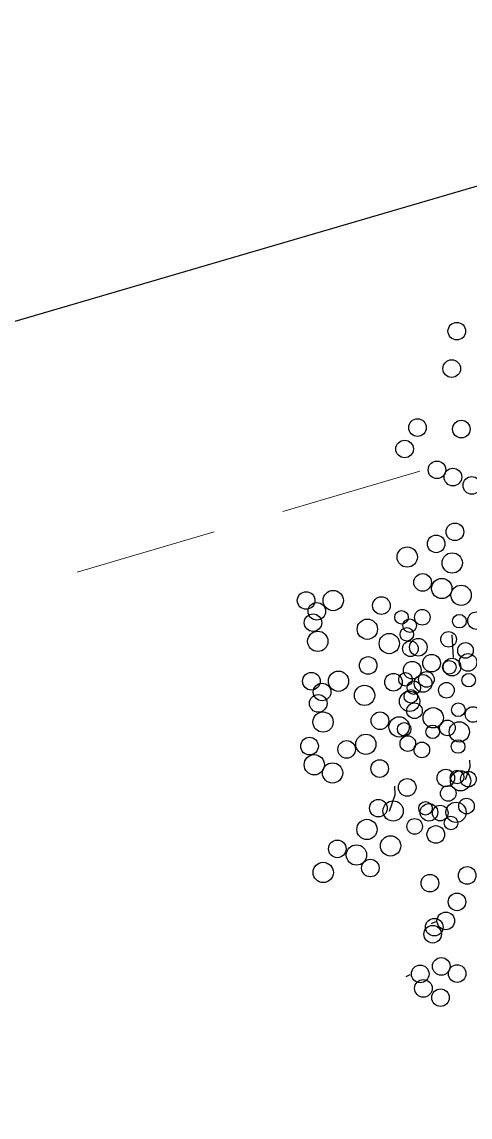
# Model space of a CAD drawing. Header units: millimetres. Extents: x 441156 to 441876, y 4514765 to 4515211.
# Drawn here: x 441541.059 to 441541.844, y 4514832.153 to 4514834.07 of the extents above; entities that cross this region are included whole.
import ezdxf

# ---------------------------------------------------------------- set-up
doc = ezdxf.new("R2010")
doc.units = ezdxf.units.MM
doc.linetypes.add('HIDDEN', pattern=[0.375, 0.25, -0.125])
doc.layers.add('01_piscinas', color=254, linetype='Continuous')
doc.layers.add('INGIN ELECTRICIDAD ALUMBRADO', color=120, linetype='HIDDEN')

msp = doc.modelspace()

# ---------------------------------------------------------------- linework, layer by layer
at = {"layer": '01_piscinas'}
for p, q in [((441541.81177996, 4514832.99722572, 0.00000053), (441541.81385348, 4514832.95721861, 0.00000053)), ((441541.78274659, 4514832.49480348, 0.00000053), (441541.77559982, 4514832.4912273, 0.00000053)), ((441541.73795052, 4514832.40201006, 0.00000053), (441541.73080375, 4514832.39843388, 0.00000053))]:
    msp.add_line(p, q, dxfattribs=at)
at = {"layer": '01_piscinas', "elevation": 0.00000131}
msp.add_lwpolyline([(441557.5049643, 4514838.18205059, 0.0043910674), (441556.38838252, 4514837.93181474, 0.0001087055), (441556.3618992, 4514837.92562941, 0.0002530211), (441556.34704519, 4514837.92213834, 0.0023223363), (441555.76010739, 4514837.78191859, 0.0021175107), (441555.22455715, 4514837.64893041, -0.0058002285), (441547.15515738, 4514835.33186317), (441541.98895624, 4514833.82109643), (441541.9460533, 4514833.8085502), (441538.87507639, 4514832.91049578), (441532.94987302, 4514831.15983481)], format="xyb", dxfattribs=at)
at = {"layer": '01_piscinas', "elevation": 0.00000053}
for points in [[(441541.83575456, 4514832.74417289), (441541.84360265, 4514832.76621494), (441541.84360265, 4514832.76621494), (441541.8430496, 4514832.77779801)], [(441541.70238022, 4514832.68845059), (441541.71258274, 4514832.71710527), (441541.71258274, 4514832.71710527), (441541.71186378, 4514832.73216326)]]:
    msp.add_lwpolyline(points, dxfattribs=at)
at = {"layer": '01_piscinas'}
for centre, radius in [((441541.8202854, 4514833.52844917, 0.00000053), 0.01541533), ((441541.81143376, 4514833.46291931, 0.00000053), 0.01541533), ((441541.75148894, 4514833.3596961, 0.00000053), 0.01541533), ((441541.82820655, 4514833.35704014, 0.00000053), 0.01541533), ((441541.72891369, 4514833.32228034, 0.00000053), 0.01541533), ((441541.78558217, 4514833.28580474, 0.00000053), 0.01541533), ((441541.81348202, 4514833.27317979, 0.00000053), 0.01541533), ((441541.84665271, 4514833.25852815, 0.00000053), 0.01541533), ((441541.81700703, 4514833.17733532, 0.00000053), 0.01541533), ((441541.78416176, 4514833.15623572, 0.00000053), 0.01541533), ((441541.73348413, 4514833.13320923, 0.00000053), 0.01775907), ((441541.81235491, 4514833.12276878, 0.00000053), 0.01775907), ((441541.76040897, 4514833.08884647, 0.00000053), 0.01541533), ((441541.79396868, 4514833.07812082, 0.00000053), 0.01775907), ((441541.82789345, 4514833.06626525, 0.00000053), 0.01775907), ((441541.5564281, 4514833.05709165, 0.00000053), 0.01541533), ((441541.60387629, 4514833.05704699, 0.00000053), 0.01775907), ((441541.68830548, 4514833.04816977, 0.00000053), 0.01541533), ((441541.57516429, 4514833.03818828, 0.00000053), 0.01541533), ((441541.56843573, 4514833.01832414, 0.00000053), 0.01541533), ((441541.66365178, 4514833.00691547, 0.00000053), 0.01775907), ((441541.7234837, 4514833.02774293, 0.00000053), 0.01185795), ((441541.73789615, 4514833.01320188, 0.00000053), 0.01185795), ((441541.7599823, 4514833.02770858, 0.00000053), 0.01366082), ((441541.82492784, 4514833.02087995, 0.00000053), 0.01185795), ((441541.85481829, 4514833.02190249, 0.00000053), 0.01541533), ((441541.57680328, 4514832.98566425, 0.00000053), 0.01775907), ((441541.73272033, 4514832.99792177, 0.00000053), 0.01185795), ((441541.70209683, 4514832.98181417, 0.00000053), 0.01775907), ((441541.73915691, 4514832.97279878, 0.00000053), 0.01366082), ((441541.75300154, 4514832.97527626, 0.00000053), 0.01541533), ((441541.80596345, 4514832.98914587, 0.00000053), 0.01366082), ((441541.83553657, 4514832.96983717, 0.00000053), 0.01366082), ((441541.66512968, 4514832.94343291, 0.00000053), 0.01541533), ((441541.74229205, 4514832.93522985, 0.00000053), 0.01541533), ((441541.77615, 4514832.94750786, 0.00000053), 0.01541533), ((441541.8071003, 4514832.94031313, 0.00000053), 0.01185795), ((441541.81194626, 4514832.94066761, 0.00000053), 0.01541533), ((441541.84000522, 4514832.94884951, 0.00000053), 0.01541533), ((441541.56565792, 4514832.9158736, 0.00000053), 0.01541533), ((441541.6131061, 4514832.91582894, 0.00000053), 0.01775907), ((441541.70944678, 4514832.91413024, 0.00000053), 0.01541533), ((441541.73058356, 4514832.91911367, 0.00000053), 0.01185795), ((441541.76122165, 4514832.9120407, 0.00000053), 0.01541533), ((441541.76708216, 4514832.91907931, 0.00000053), 0.01366082), ((441541.84119037, 4514832.91777262, 0.00000053), 0.01185795), ((441541.58439411, 4514832.89697024, 0.00000053), 0.01541533), ((441541.65876915, 4514832.89110376, 0.00000053), 0.01775907), ((441541.74499601, 4514832.90457261, 0.00000053), 0.01185795), ((441541.80220758, 4514832.90005994, 0.00000053), 0.01366082), ((441541.57766555, 4514832.87710609, 0.00000053), 0.01541533), ((441541.73763993, 4514832.8806633, 0.00000053), 0.01775907), ((441541.73982019, 4514832.8892925, 0.00000053), 0.01185795), ((441541.74625677, 4514832.86416952, 0.00000053), 0.01366082), ((441541.77903859, 4514832.85192643, 0.00000053), 0.01775907), ((441541.822919, 4514832.86593474, 0.00000053), 0.01185795), ((441541.84873416, 4514832.85768424, 0.00000053), 0.01366082), ((441541.5860331, 4514832.84444621, 0.00000053), 0.01775907), ((441541.68569399, 4514832.846741, 0.00000053), 0.01541533), ((441541.7192537, 4514832.83601535, 0.00000053), 0.01775907), ((441541.72809545, 4514832.8317708, 0.00000053), 0.01185795), ((441541.77805822, 4514832.82735455, 0.00000053), 0.01185795), ((441541.80395461, 4514832.83420066, 0.00000053), 0.01366082), ((441541.82470163, 4514832.82720125, 0.00000053), 0.01775907), ((441541.56242338, 4514832.80232788, 0.00000053), 0.01541533), ((441541.62737497, 4514832.79658675, 0.00000053), 0.01541533), ((441541.66104028, 4514832.8054867, 0.00000053), 0.01775907), ((441541.73453203, 4514832.80664781, 0.00000053), 0.01366082), ((441541.82259979, 4514832.80155654, 0.00000053), 0.01185795), ((441541.75909383, 4514832.79562047, 0.00000053), 0.01366082), ((441541.57079093, 4514832.76966799, 0.00000053), 0.01775907), ((441541.60272127, 4514832.75533245, 0.00000053), 0.01775907), ((441541.68527902, 4514832.76304934, 0.00000053), 0.01541533), ((441541.80116776, 4514832.74653418, 0.00000053), 0.01541533), ((441541.820847, 4514832.74825541, 0.00000053), 0.01185795), ((441541.82697277, 4514832.74158419, 0.00000053), 0.01775907), ((441541.840697, 4514832.74444773, 0.00000053), 0.01366082), ((441541.7334591, 4514832.73006219, 0.00000053), 0.01541533), ((441541.80543981, 4514832.71954734, 0.00000053), 0.01366082), ((441541.68300039, 4514832.69375788, 0.00000053), 0.01541533), ((441541.7088054, 4514832.68880789, 0.00000053), 0.01775907), ((441541.76548139, 4514832.69345326, 0.00000053), 0.01185795), ((441541.77153651, 4514832.68646458, 0.00000053), 0.01541533), ((441541.79129656, 4514832.68520276, 0.00000053), 0.01366082), ((441541.8189847, 4514832.68641991, 0.00000053), 0.01775907), ((441541.83728493, 4514832.69744205, 0.00000053), 0.01366082), ((441541.81002297, 4514832.66765525, 0.00000053), 0.01185795), ((441541.66297105, 4514832.65643738, 0.00000053), 0.01775907), ((441541.74651701, 4514832.66171918, 0.00000053), 0.01366082), ((441541.78354414, 4514832.64769707, 0.00000053), 0.01541533), ((441541.70436971, 4514832.62770051, 0.00000053), 0.01775907), ((441541.61102511, 4514832.62251507, 0.00000053), 0.01541533), ((441541.64458482, 4514832.61178942, 0.00000053), 0.01775907), ((441541.66892915, 4514832.58897766, 0.00000053), 0.01541533), ((441541.5863714, 4514832.58126077, 0.00000053), 0.01775907), ((441541.83844681, 4514832.57600789, 0.00000053), 0.01541533), ((441541.77324098, 4514832.56250265, 0.00000053), 0.01541533), ((441541.82069227, 4514832.52975936, 0.00000053), 0.01541533), ((441541.80102663, 4514832.49648795, 0.00000053), 0.01541533), ((441541.77802382, 4514832.47317374, 0.00000053), 0.01541533), ((441541.78084658, 4514832.48550824, 0.00000053), 0.01541533), ((441541.79309917, 4514832.4168378, 0.00000053), 0.01541533), ((441541.75623055, 4514832.40369453, 0.00000053), 0.01541533), ((441541.82099901, 4514832.40421284, 0.00000053), 0.01541533), ((441541.76183158, 4514832.3783374, 0.00000053), 0.01541533), ((441541.79182593, 4514832.36209634, 0.00000053), 0.01541533)]:
    msp.add_circle(centre, radius, dxfattribs=at)
at = {"layer": 'INGIN ELECTRICIDAD ALUMBRADO', "color": 86, "lineweight": 13, "elevation": 0.00000131}
msp.add_lwpolyline([(441542.73568189, 4514833.56864494), (441542.11502387, 4514833.38911483), (441538.63162428, 4514832.36354206)], dxfattribs=at)

doc.saveas('drawing.dxf')
